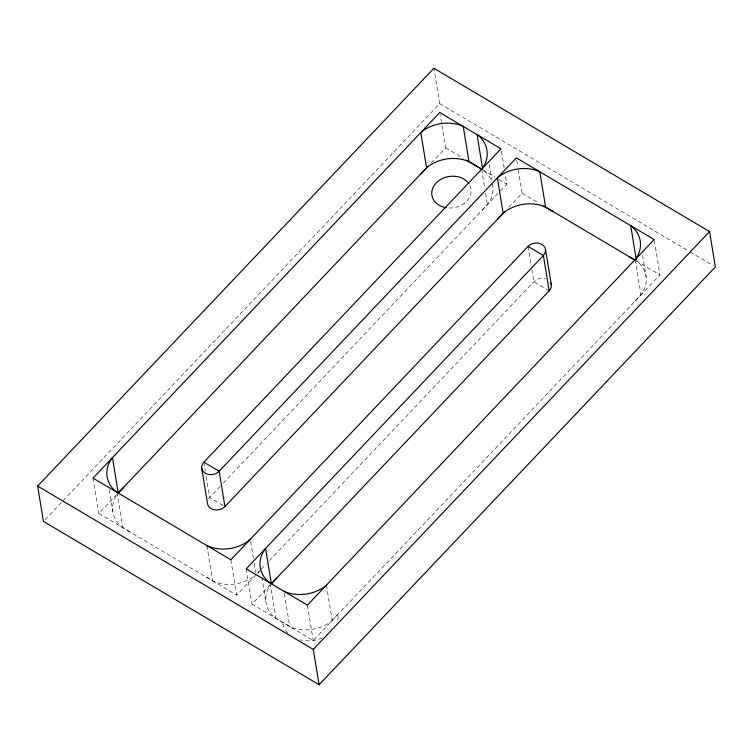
<?xml version="1.0" encoding="UTF-8"?>
<svg xmlns="http://www.w3.org/2000/svg" width="753" height="753" viewBox="0 0 753 753"><rect width="100%" height="100%" fill="white"/><g stroke="black" fill="none" stroke-linecap="round" stroke-linejoin="round"><path stroke-width="0.56" stroke-dasharray="3.77 2.82" d="M258.298 572.694L260.802 569.739M45.058 519.711L439.696 103.594L433.907 68.25M256.058 574.661L236.658 595.115L98.831 513.452L116.611 494.702M431.328 162.855L445.56 147.852L440.138 114.795M220.13 486.438L209.616 497.517A9.893 7.888 -9.3 0 0 208.28 499.361M223.359 483.031L499.54 191.817M500.35 190.97L506.816 184.146L505.319 175.025M508.689 207.395L522.13 193.22L518.017 168.145M257.592 573.042L259.126 571.433M261.423 569.004L266.28 563.884M269.508 560.477L533.849 281.744A9.893 7.888 -9.3 0 1 545.511 278.808M654.357 240.687L659.957 274.892L313.229 640.483L251.973 604.188L269.753 585.439M482.042 210.266L488.603 203.084A35.193 28.068 -9.3 0 0 491.85 181.972M635.193 301.002L641.82 293.839A34.977 27.899 -9.3 0 0 637.575 261.771L636.492 260.99L659.957 274.892M129.46 531.599L121.28 526.535A35.193 28.068 -9.3 0 1 117.035 494.514M337.815 620.237A27.983 22.317 -9.3 0 0 337.993 614.373L331.151 621.413A34.977 27.899 -9.3 0 1 291.025 627.183L274.421 617.272A35.193 28.068 -9.3 0 1 270.176 585.26M439.696 103.594L689.099 251.37M690.106 251.963L713.326 265.724M445.56 147.852L463.151 158.281M482.824 169.933L494.815 177.04M498.815 179.412L506.816 184.146M522.13 193.22L538.743 203.075M549.163 290.818L533.849 281.744L531.43 266.929M223.02 505.461L209.616 497.517L206.077 475.858M206.03 576.967L214.473 581.758A35.193 28.068 -9.3 0 0 254.542 575.998M642.563 255.22L646.102 276.878M635.193 259.559L640.982 294.894M516.718 160.163L517.838 167.006M528.069 246.41L531.241 265.79M501.394 151.089L504.199 168.192M489.281 164.502L491.888 180.456M481.628 169.265L484.8 188.645M485.553 193.201L487.417 204.6M326.416 585.137L332.205 620.481M307.44 605.148L313.229 640.483M284.352 593.524L289.764 626.581M270.176 583.067L275.965 618.401M261.856 577.099L265.96 602.184M250.645 541.605L253.441 558.707M254.194 563.263L255.681 572.384M246.184 568.854L251.973 604.188M230.87 559.78L236.658 595.115M203.837 462.182L205.324 471.303M206.887 545.567L212.675 580.902M117.035 492.321L122.824 527.665M109.27 489.779L112.818 511.438M93.043 478.108L98.831 513.452M322.209 637.932A27.983 22.317 -9.3 0 1 299.939 639.777M287.778 632.868A27.983 22.317 -9.3 0 1 282.601 622.336M484.367 171.063A35.193 28.068 -9.3 0 1 491.483 180.955M469.797 185.342A19.785 15.785 -9.3 0 1 448.355 207.96"/><path stroke-width="1.13" d="M117.035 492.321L115.491 491.201A35.193 28.068 -9.3 0 1 111.246 459.179L112.442 457.655L118.23 492.999L123.596 487.332M481.628 169.265L482.824 167.74A35.193 28.068 -9.3 0 0 478.579 135.728L477.035 134.599L482.635 168.794M270.176 583.067L268.633 581.937A35.193 28.068 -9.3 0 1 264.397 549.916L265.583 548.4L271.372 583.735L276.737 578.078M635.193 259.559L636.04 258.495A34.977 27.899 -9.3 0 0 631.786 226.427L630.703 225.646L636.304 259.851M420.786 173.971L427.638 166.921A34.977 27.899 -9.3 0 1 467.764 161.151L472.235 163.297M497.356 219.339L504.209 212.29A34.977 27.899 -9.3 0 1 544.334 206.52L552.758 211.367M37.65 486.08L433.907 68.25L709.561 231.585L715.35 266.92L319.093 684.75L43.439 521.415L37.65 486.08L313.304 649.406L319.093 684.75M118.23 492.999L428.165 166.187M528.069 246.41L543.384 255.483L246.184 568.854L307.44 605.148L654.169 239.548L516.342 157.885L219.151 471.256A9.893 7.888 -9.3 0 1 205.296 473.242A9.893 7.888 -9.3 0 1 203.837 462.182L501.027 148.812L439.771 112.517L93.043 478.108L230.87 559.78L528.069 246.41A9.893 7.888 -9.3 0 1 541.915 244.414A9.893 7.888 -9.3 0 1 543.384 255.483L549.163 290.818L271.372 583.735M201.7 468.121L207.489 503.465A9.893 7.888 -9.3 0 0 214.492 509.819A9.893 7.888 -9.3 0 0 224.931 506.59L504.736 211.565M313.304 649.406L709.561 231.585M326.416 585.137L325.362 586.079A34.977 27.899 -9.3 0 1 285.236 591.849L283.985 591.246M250.269 539.327L248.754 540.654A35.193 28.068 -9.3 0 1 208.685 546.414L206.887 545.567M629.329 256.745L635.57 260.322M466.088 160.022L481.873 169.369M543.638 205.964L635.598 260.453M203.837 462.182L219.151 471.256L224.931 506.59M473.025 163.843L482.061 169.378M545.596 207.122L539.807 171.788L538.546 171.185A34.977 27.899 -9.3 0 0 498.42 176.955L497.366 177.887L503.155 213.231M545.511 249.535L551.3 284.879M469.015 161.754L463.236 126.419L461.975 125.817A34.977 27.899 -9.3 0 0 421.849 131.587L420.795 132.519L426.584 167.863M550.697 282.902A9.893 7.888 -9.3 0 1 549.163 290.818M446.341 207.734A19.785 15.785 -9.3 0 1 435.94 183.214A19.785 15.785 -9.3 0 1 468.724 183.525"/></g></svg>
